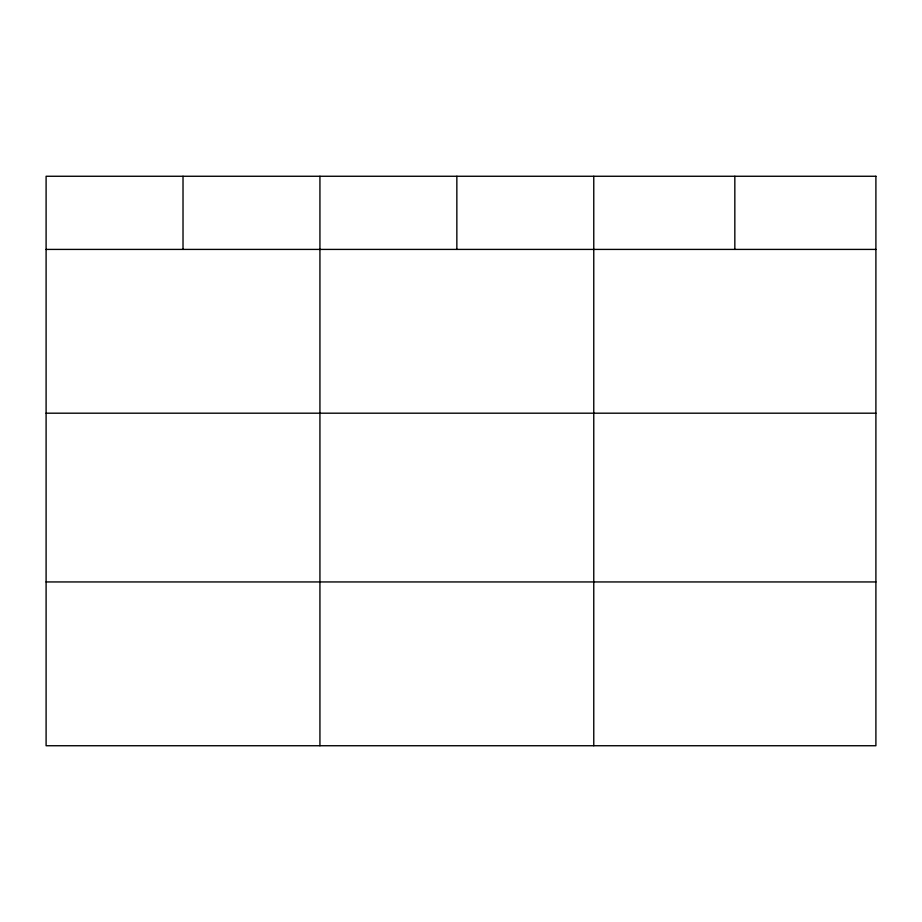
<?xml version="1.0" encoding="UTF-8"?>
<svg xmlns="http://www.w3.org/2000/svg" width="922" height="922" viewBox="0 0 922 922"><rect width="100%" height="100%" fill="white"/><g stroke="black" fill="none" stroke-linecap="round" stroke-linejoin="round"><path stroke-width="1.38" d="M46.1 249.413L875.9 249.413M46.1 413.194L875.9 413.194M46.1 581.943L875.9 581.943M734.834 176.263L734.834 249.413M593.768 176.263L593.768 745.737M456.851 176.263L456.851 249.413M319.934 176.263L319.934 745.737M183.017 176.263L183.017 249.413M875.9 176.263L46.1 176.263L46.1 745.737L875.9 745.737L875.9 176.263"/></g></svg>
